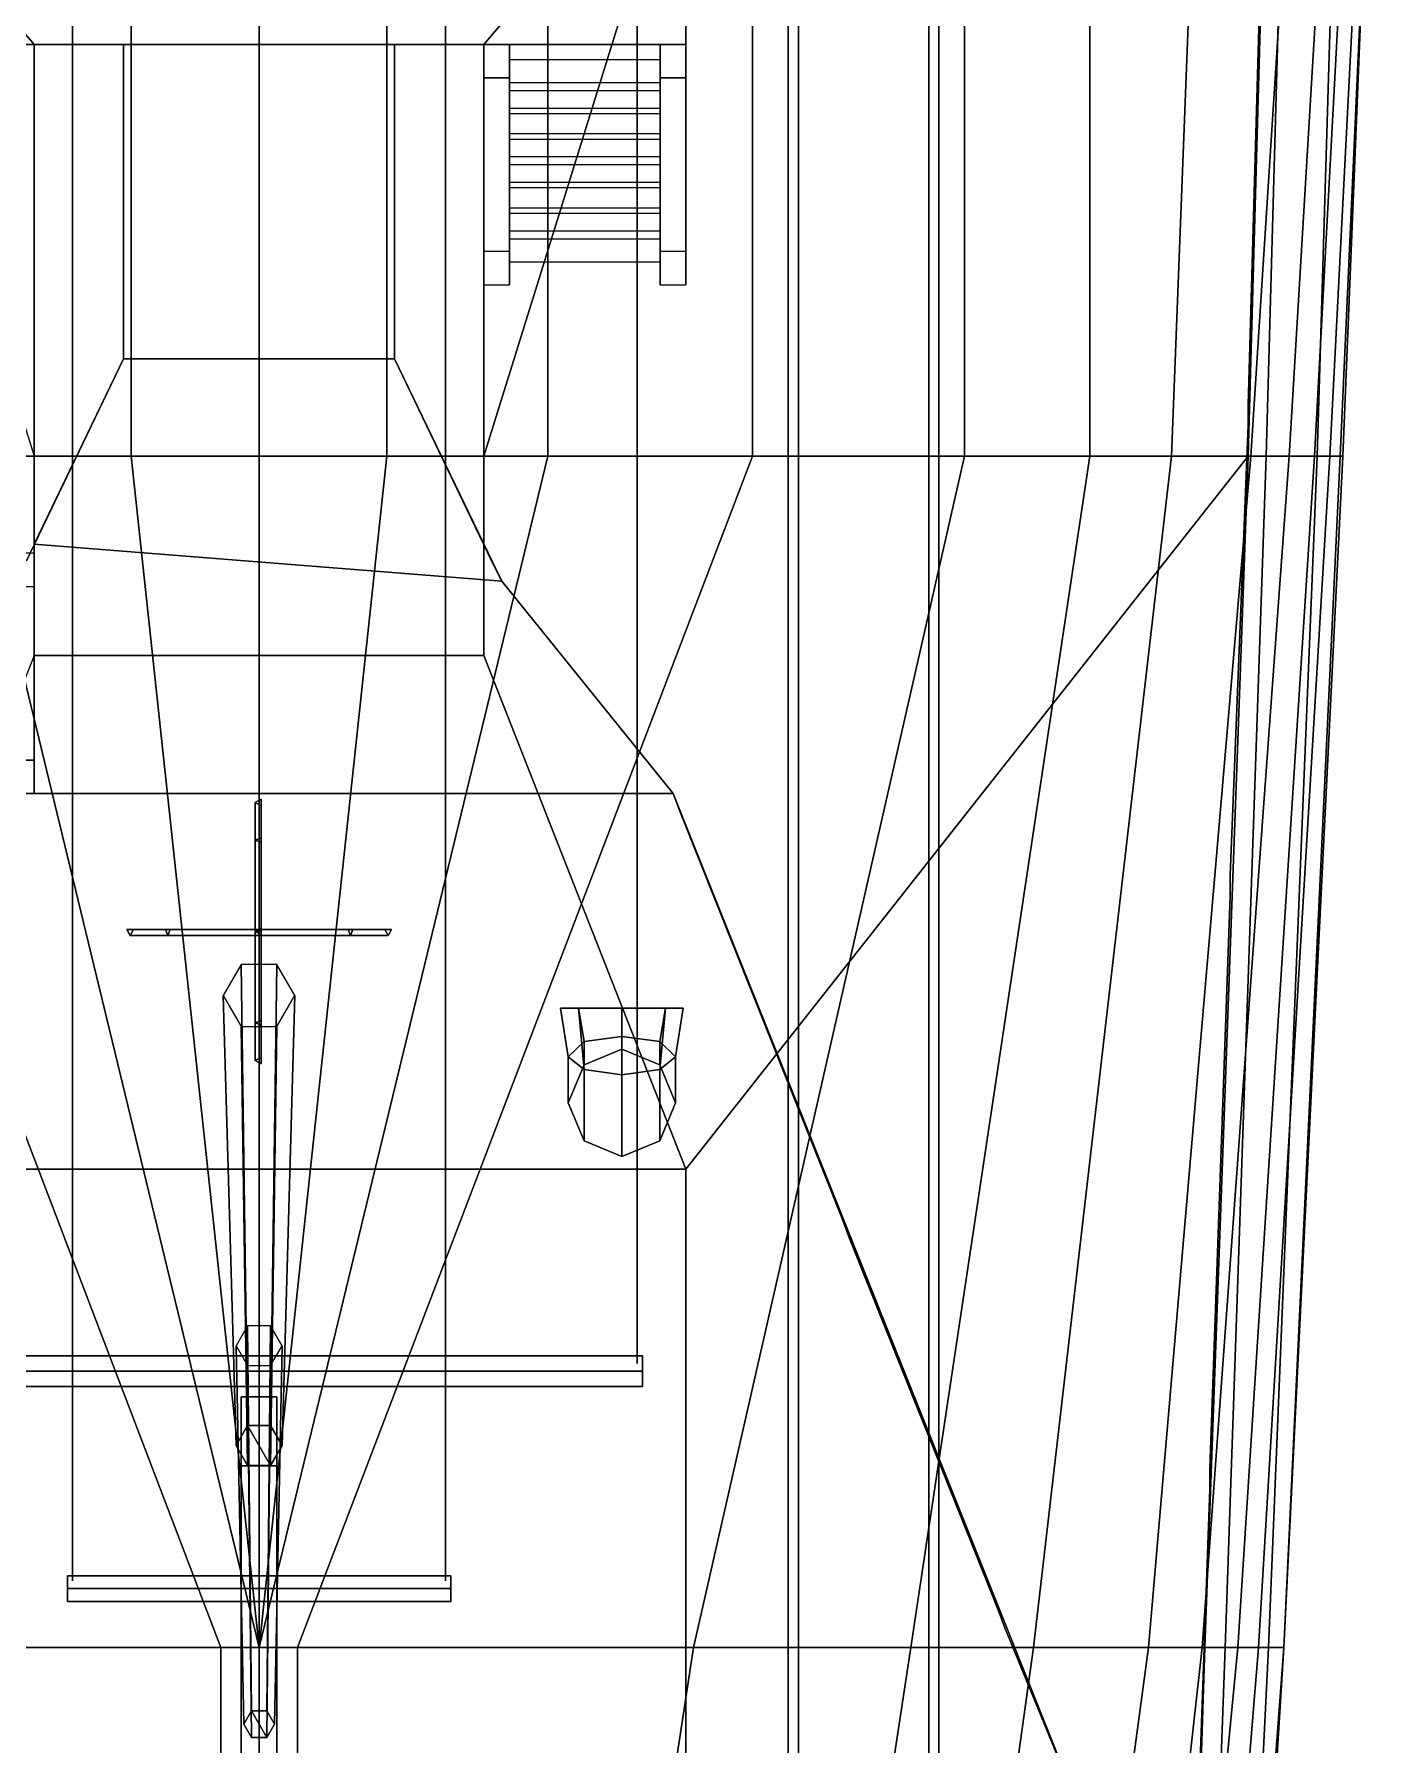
# Model space of a CAD drawing. Header units: millimetres. Extents: x -5 to 5, y -86 to 49.
# Drawn here: x -0.88 to 4.44, y -26.41 to -19.72 of the extents above; entities that cross this region are included whole.
import ezdxf

# ---------------------------------------------------------------- set-up
doc = ezdxf.new("R2010")
doc.units = ezdxf.units.MM
for name, color, linetype in [('deck', 3, 'Continuous'), ('drawing', 9, 'Continuous'), ('h2', 6, 'Continuous'), ('railings', 6, 'Continuous'), ('rails', 4, 'Continuous'), ('superstructure', 2, 'Continuous')]:
    doc.layers.add(name, color=color, linetype=linetype)

msp = doc.modelspace()

# ---------------------------------------------------------------- linework, layer by layer
for points in [[(1.48, -24.92, 18.17), (1.48, 22.95, 18.14), (1.48, 22.95, 18.08), (1.48, -24.92, 18.11)], [(1.48, -24.92, 18.11), (1.48, 22.95, 18.08), (1.48, 22.95, 18.14), (1.48, -24.92, 18.17)], [(-0.73, -25.77, 24.88), (-0.73, 22.13, 24.88), (-0.73, 22.13, 24.84), (-0.73, -25.77, 24.84)], [(-0.73, -25.77, 24.84), (-0.73, 22.13, 24.84), (-0.73, 22.13, 24.88), (-0.73, -25.77, 24.88)], [(0.73, -25.77, 24.88), (0.73, 22.13, 24.88), (0.73, 22.13, 24.84), (0.73, -25.77, 24.84)], [(0.73, -25.77, 24.84), (0.73, 22.13, 24.84), (0.73, 22.13, 24.88), (0.73, -25.77, 24.88)], [(0, -26.11, 26.91), (0, 21.81, 27.02), (0, 21.82, 26.98), (0, -26.11, 26.87)], [(0, -26.11, 26.87), (0, 21.82, 26.98), (0, 21.81, 27.02), (0, -26.11, 26.91)], [(0, -21.37, -3.16), (0, -16.71, -3.3), (0.5, -16.71, -3.23), (0.5, -21.37, -3.06)], [(0.5, -21.37, -3.06), (0.5, -16.71, -3.23), (1.13, -16.71, -3.1), (1.13, -21.37, -2.91)], [(1.13, -21.37, -2.91), (1.13, -16.71, -3.1), (1.93, -16.71, -2.87), (1.93, -21.37, -2.69)], [(1.93, -21.37, -2.69), (1.93, -16.71, -2.87), (2.76, -16.71, -2.52), (2.76, -21.37, -2.31)], [(2.76, -21.37, -2.31), (2.76, -16.71, -2.52), (3.25, -16.71, -2.25), (3.25, -21.37, -1.96)], [(3.25, -21.37, -1.96), (3.25, -16.71, -2.25), (3.75, -16.71, -1.8), (3.57, -21.37, -1.65)], [(3.57, -21.37, -1.65), (3.75, -16.71, -1.8), (4.18, -16.71, -1.16), (3.88, -21.37, -1.16)], [(3.94, -21.37, 2.2), (4.07, -16.71, 2.2), (4, -16.71, 2.4), (3.87, -21.37, 2.42)], [(3.87, -21.37, 2.42), (4, -16.71, 2.4), (4, -16.71, 2.5), (3.87, -21.37, 2.5)], [(3.88, -21.37, -1.16), (4.18, -16.71, -1.16), (4.31, -16.71, -0.83), (4.03, -21.37, -0.83)], [(4.14, -21.37, 1.35), (4.28, -16.71, 1.35), (4.07, -16.71, 2.2), (3.94, -21.37, 2.2)], [(4.03, -21.37, -0.83), (4.31, -16.71, -0.83), (4.38, -16.71, -0.53), (4.13, -21.37, -0.53)], [(4.13, -21.37, -0.53), (4.38, -16.71, -0.53), (4.43, -16.71, -0.25), (4.19, -21.37, -0.25)], [(4.24, -21.37, 0.42), (4.43, -16.71, 0.42), (4.28, -16.71, 1.35), (4.14, -21.37, 1.35)], [(4.19, -21.37, -0.25), (4.43, -16.71, -0.25), (4.44, -16.71), (4.23, -21.37)], [(4.23, -21.37), (4.44, -16.71), (4.43, -16.71, 0.42), (4.24, -21.37, 0.42)], [(0.88, -19.76, 5.03), (0.88, -20.57, 2.5), (0.88, -20.7, 2.5), (0.88, -19.89, 5.03)], [(0.98, -19.76, 5.03), (0.98, -20.57, 2.5), (0.88, -20.57, 2.5), (0.88, -19.76, 5.03)], [(0.98, -19.89, 5.03), (0.98, -19.76, 5.03), (0.88, -19.76, 5.03), (0.88, -19.89, 5.03)], [(0.98, -20.7, 2.5), (0.98, -20.57, 2.5), (0.98, -19.76, 5.03), (0.98, -19.89, 5.03)], [(1.57, -19.76, 5.03), (1.57, -20.57, 2.5), (1.57, -20.7, 2.5), (1.57, -19.89, 5.03)], [(1.67, -19.76, 5.03), (1.67, -20.57, 2.5), (1.57, -20.57, 2.5), (1.57, -19.76, 5.03)], [(1.67, -19.89, 5.03), (1.67, -19.76, 5.03), (1.57, -19.76, 5.03), (1.57, -19.89, 5.03)], [(1.67, -20.7, 2.5), (1.67, -20.57, 2.5), (1.67, -19.76, 5.03), (1.67, -19.89, 5.03)], [(0.88, -19.89, 5.03), (0.88, -20.7, 2.5), (0.98, -20.7, 2.5), (0.98, -19.89, 5.03)], [(1.57, -19.89, 5.03), (1.57, -20.7, 2.5), (1.67, -20.7, 2.5), (1.67, -19.89, 5.03)], [(0, -26.03, -2.72), (1.13, -21.37, -2.91), (1.93, -21.37, -2.69), (0.15, -26.03, -2.69)], [(0, -26.03, -2.72), (0, -21.37, -3.16), (0.5, -21.37, -3.06), (0, -26.03, -2.72)], [(0, -26.03, -2.72), (0.5, -21.37, -3.06), (1.13, -21.37, -2.91), (0, -26.03, -2.72)], [(0.15, -26.03, -2.69), (1.93, -21.37, -2.69), (2.76, -21.37, -2.31), (1.7, -26.03, -2.31)], [(1.7, -26.03, -2.31), (2.76, -21.37, -2.31), (3.25, -21.37, -1.96), (2.55, -26.03, -1.96)], [(2.55, -26.03, -1.96), (3.25, -21.37, -1.96), (3.57, -21.37, -1.65), (3.03, -26.03, -1.65)], [(3.03, -26.03, -1.65), (3.57, -21.37, -1.65), (3.88, -21.37, -1.16), (3.48, -26.03, -1.16)], [(3.48, -26.03, -1.16), (3.88, -21.37, -1.16), (4.03, -21.37, -0.83), (3.69, -26.03, -0.83)], [(3.69, -26.03, -0.83), (4.03, -21.37, -0.83), (4.13, -21.37, -0.53), (3.83, -26.03, -0.53)], [(3.7, -26.03, 2.43), (3.87, -21.37, 2.42), (3.87, -21.37, 2.5), (3.7, -26.03, 2.52)], [(3.78, -26.03, 2.2), (3.94, -21.37, 2.2), (3.87, -21.37, 2.42), (3.7, -26.03, 2.43)], [(3.95, -26.03, 1.35), (4.14, -21.37, 1.35), (3.94, -21.37, 2.2), (3.78, -26.03, 2.2)], [(3.83, -26.03, -0.53), (4.13, -21.37, -0.53), (4.19, -21.37, -0.25), (3.91, -26.03, -0.25)], [(3.91, -26.03, -0.25), (4.19, -21.37, -0.25), (4.23, -21.37), (4.01, -26.03, 0.25)], [(4.01, -26.03, 0.77), (4.24, -21.37, 0.42), (4.14, -21.37, 1.35), (3.95, -26.03, 1.35)], [(4.01, -26.03, 0.25), (4.23, -21.37), (4.24, -21.37, 0.42), (4.01, -26.03, 0.77)], [(-0.88, -22.56, 5.03), (-0.88, -21.75, 2.5), (-0.98, -21.75, 2.5), (-0.98, -22.56, 5.03)], [(-0.88, -22.69, 5.03), (-0.88, -21.88, 2.5), (-0.88, -21.75, 2.5), (-0.88, -22.56, 5.03)], [(-0.98, -22.69, 5.03), (-0.98, -21.88, 2.5), (-0.88, -21.88, 2.5), (-0.88, -22.69, 5.03)], [(-0.98, -22.56, 5.03), (-0.98, -22.69, 5.03), (-0.88, -22.69, 5.03), (-0.88, -22.56, 5.03)], [(0.0075, -22.8637, 6.6237), (-0.015, -22.8729, 6.6329), (-0.015, -22.725, 6.99), (0.0075, -22.712, 6.99)], [(0.0075, -22.712, 6.99), (-0.015, -22.725, 6.99), (-0.015, -22.8729, 7.3471), (0.0075, -22.8637, 7.3563)], [(-0.015, -22.8729, 6.6329), (0.0075, -22.8821, 6.6421), (0.0075, -22.738, 6.99), (-0.015, -22.725, 6.99)], [(-0.015, -22.725, 6.99), (0.0075, -22.738, 6.99), (0.0075, -22.8821, 7.3379), (-0.015, -22.8729, 7.3471)], [(0.0075, -22.8821, 6.6421), (0.0075, -22.8637, 6.6237), (0.0075, -22.712, 6.99), (0.0075, -22.738, 6.99)], [(0.0075, -22.738, 6.99), (0.0075, -22.712, 6.99), (0.0075, -22.8637, 7.3563), (0.0075, -22.8821, 7.3379)], [(0.0075, -23.23, 6.472), (-0.015, -23.23, 6.485), (-0.015, -22.8729, 6.6329), (0.0075, -22.8637, 6.6237)], [(0.0075, -22.8637, 7.3563), (-0.015, -22.8729, 7.3471), (-0.015, -23.23, 7.495), (0.0075, -23.23, 7.508)], [(-0.015, -23.23, 6.485), (0.0075, -23.23, 6.498), (0.0075, -22.8821, 6.6421), (-0.015, -22.8729, 6.6329)], [(-0.015, -22.8729, 7.3471), (0.0075, -22.8821, 7.3379), (0.0075, -23.23, 7.482), (-0.015, -23.23, 7.495)], [(0.0075, -23.23, 6.498), (0.0075, -23.23, 6.472), (0.0075, -22.8637, 6.6237), (0.0075, -22.8821, 6.6421)], [(0.0075, -22.8821, 7.3379), (0.0075, -22.8637, 7.3563), (0.0075, -23.23, 7.508), (0.0075, -23.23, 7.482)], [(0.0075, -23.217, 5.03), (-0.015, -23.23, 5.03), (-0.015, -23.23, 6.49), (0.0075, -23.217, 6.5)], [(0.0075, -23.243, 5.03), (0.0075, -23.217, 5.03), (0.0075, -23.217, 6.5), (0.0075, -23.243, 6.49)], [(-0.3663, -23.2225, 6.6237), (-0.3571, -23.245, 6.6329), (-0.505, -23.245, 6.99), (-0.518, -23.2225, 6.99)], [(-0.3479, -23.2225, 6.6421), (-0.3663, -23.2225, 6.6237), (-0.518, -23.2225, 6.99), (-0.492, -23.2225, 6.99)], [(-0.518, -23.2225, 6.99), (-0.505, -23.245, 6.99), (-0.3571, -23.245, 7.3471), (-0.3663, -23.2225, 7.3563)], [(-0.492, -23.2225, 6.99), (-0.518, -23.2225, 6.99), (-0.3663, -23.2225, 7.3563), (-0.3479, -23.2225, 7.3379)], [(-0.3571, -23.245, 6.6329), (-0.3479, -23.2225, 6.6421), (-0.492, -23.2225, 6.99), (-0.505, -23.245, 6.99)], [(-0.505, -23.245, 6.99), (-0.492, -23.2225, 6.99), (-0.3479, -23.2225, 7.3379), (-0.3571, -23.245, 7.3471)], [(0, -23.2225, 6.472), (0, -23.245, 6.485), (-0.3571, -23.245, 6.6329), (-0.3663, -23.2225, 6.6237)], [(0, -23.2225, 6.498), (0, -23.2225, 6.472), (-0.3663, -23.2225, 6.6237), (-0.3479, -23.2225, 6.6421)], [(-0.3663, -23.2225, 7.3563), (-0.3571, -23.245, 7.3471), (0, -23.245, 7.495), (0, -23.2225, 7.508)], [(-0.3479, -23.2225, 7.3379), (-0.3663, -23.2225, 7.3563), (0, -23.2225, 7.508), (0, -23.2225, 7.482)], [(0, -23.245, 6.485), (0, -23.2225, 6.498), (-0.3479, -23.2225, 6.6421), (-0.3571, -23.245, 6.6329)], [(-0.3571, -23.245, 7.3471), (-0.3479, -23.2225, 7.3379), (0, -23.2225, 7.482), (0, -23.245, 7.495)], [(0.0075, -23.5963, 6.6237), (-0.015, -23.5871, 6.6329), (-0.015, -23.23, 6.485), (0.0075, -23.23, 6.472)], [(-0.015, -23.5871, 6.6329), (0.0075, -23.5779, 6.6421), (0.0075, -23.23, 6.498), (-0.015, -23.23, 6.485)], [(-0.015, -23.23, 5.03), (0.0075, -23.243, 5.03), (0.0075, -23.243, 6.49), (-0.015, -23.23, 6.49)], [(0.0075, -23.23, 7.508), (-0.015, -23.23, 7.495), (-0.015, -23.5871, 7.3471), (0.0075, -23.5963, 7.3563)], [(-0.015, -23.23, 7.495), (0.0075, -23.23, 7.482), (0.0075, -23.5779, 7.3379), (-0.015, -23.5871, 7.3471)], [(0.3663, -23.2225, 6.6237), (0.3571, -23.245, 6.6329), (0, -23.245, 6.485), (0, -23.2225, 6.472)], [(0.3479, -23.2225, 6.6421), (0.3663, -23.2225, 6.6237), (0, -23.2225, 6.472), (0, -23.2225, 6.498)], [(0.3571, -23.245, 6.6329), (0.3479, -23.2225, 6.6421), (0, -23.2225, 6.498), (0, -23.245, 6.485)], [(0, -23.2225, 7.508), (0, -23.245, 7.495), (0.3571, -23.245, 7.3471), (0.3663, -23.2225, 7.3563)], [(0, -23.2225, 7.482), (0, -23.2225, 7.508), (0.3663, -23.2225, 7.3563), (0.3479, -23.2225, 7.3379)], [(0, -23.245, 7.495), (0, -23.2225, 7.482), (0.3479, -23.2225, 7.3379), (0.3571, -23.245, 7.3471)], [(0.0075, -23.5779, 6.6421), (0.0075, -23.5963, 6.6237), (0.0075, -23.23, 6.472), (0.0075, -23.23, 6.498)], [(0.0075, -23.23, 7.482), (0.0075, -23.23, 7.508), (0.0075, -23.5963, 7.3563), (0.0075, -23.5779, 7.3379)], [(0.492, -23.2225, 6.99), (0.518, -23.2225, 6.99), (0.3663, -23.2225, 6.6237), (0.3479, -23.2225, 6.6421)], [(0.505, -23.245, 6.99), (0.492, -23.2225, 6.99), (0.3479, -23.2225, 6.6421), (0.3571, -23.245, 6.6329)], [(0.3479, -23.2225, 7.3379), (0.3663, -23.2225, 7.3563), (0.518, -23.2225, 6.99), (0.492, -23.2225, 6.99)], [(0.3571, -23.245, 7.3471), (0.3479, -23.2225, 7.3379), (0.492, -23.2225, 6.99), (0.505, -23.245, 6.99)], [(0.518, -23.2225, 6.99), (0.505, -23.245, 6.99), (0.3571, -23.245, 6.6329), (0.3663, -23.2225, 6.6237)], [(0.3663, -23.2225, 7.3563), (0.3571, -23.245, 7.3471), (0.505, -23.245, 6.99), (0.518, -23.2225, 6.99)], [(-0.07, -23.3588, 2.51), (-0.14, -23.48, 2.51), (-0.09, -25.24, 18.21), (-0.045, -25.1621, 18.21)], [(0.07, -23.3588, 2.51), (-0.07, -23.3588, 2.51), (-0.045, -25.1621, 18.21), (0.045, -25.1621, 18.21)], [(0.14, -23.48, 2.51), (0.07, -23.3588, 2.51), (0.045, -25.1621, 18.21), (0.09, -25.24, 18.21)], [(-0.14, -23.48, 2.51), (-0.07, -23.6012, 2.51), (-0.045, -25.3179, 18.21), (-0.09, -25.24, 18.21)], [(0.07, -23.6012, 2.51), (0.14, -23.48, 2.51), (0.09, -25.24, 18.21), (0.045, -25.3179, 18.21)], [(-0.07, -23.6012, 2.51), (0.07, -23.6012, 2.51), (0.045, -25.3179, 18.21), (-0.045, -25.3179, 18.21)], [(-0.015, -23.735, 6.99), (0.0075, -23.722, 6.99), (0.0075, -23.5779, 6.6421), (-0.015, -23.5871, 6.6329)], [(-0.015, -23.5871, 7.3471), (0.0075, -23.5779, 7.3379), (0.0075, -23.722, 6.99), (-0.015, -23.735, 6.99)], [(0.0075, -23.748, 6.99), (-0.015, -23.735, 6.99), (-0.015, -23.5871, 6.6329), (0.0075, -23.5963, 6.6237)], [(0.0075, -23.5963, 7.3563), (-0.015, -23.5871, 7.3471), (-0.015, -23.735, 6.99), (0.0075, -23.748, 6.99)], [(0.0075, -23.722, 6.99), (0.0075, -23.748, 6.99), (0.0075, -23.5963, 6.6237), (0.0075, -23.5779, 6.6421)], [(0.0075, -23.5779, 7.3379), (0.0075, -23.5963, 7.3563), (0.0075, -23.748, 6.99), (0.0075, -23.722, 6.99)], [(-0.045, -24.7721, 16.2), (-0.09, -24.85, 16.2), (-0.06, -26.33, 28.32), (-0.03, -26.278, 28.32)], [(0.045, -24.7721, 16.2), (-0.045, -24.7721, 16.2), (-0.03, -26.278, 28.32), (0.03, -26.278, 28.32)], [(0.09, -24.85, 16.2), (0.045, -24.7721, 16.2), (0.03, -26.278, 28.32), (0.06, -26.33, 28.32)], [(-1.5, -24.95, 18.08), (-1.5, -24.89, 18.14), (1.5, -24.89, 18.14), (1.5, -24.95, 18.08)], [(-1.5, -24.89, 18.14), (-1.5, -24.95, 18.2), (1.5, -24.95, 18.2), (1.5, -24.89, 18.14)], [(-0.09, -24.85, 16.2), (-0.045, -24.9279, 16.2), (-0.03, -26.382, 28.32), (-0.06, -26.33, 28.32)], [(0.045, -24.9279, 16.2), (0.09, -24.85, 16.2), (0.06, -26.33, 28.32), (0.03, -26.382, 28.32)], [(1.5, -24.95, 18.2), (1.5, -25.01, 18.14), (1.5, -24.95, 18.08), (1.5, -24.89, 18.14)], [(-1.5, -25.01, 18.14), (-1.5, -24.95, 18.08), (1.5, -24.95, 18.08), (1.5, -25.01, 18.14)], [(-1.5, -24.95, 18.2), (-1.5, -25.01, 18.14), (1.5, -25.01, 18.14), (1.5, -24.95, 18.2)], [(-0.045, -24.9279, 16.2), (0.045, -24.9279, 16.2), (0.03, -26.382, 28.32), (-0.03, -26.382, 28.32)], [(-0.07, -25.32, 16.27), (0, -25.32, 16.34), (0, -25.05, 16.34), (-0.07, -25.05, 16.27)], [(0, -25.32, 16.2), (-0.07, -25.32, 16.27), (-0.07, -25.05, 16.27), (0, -25.05, 16.2)], [(0, -25.32, 16.34), (0.07, -25.32, 16.27), (0.07, -25.05, 16.27), (0, -25.05, 16.34)], [(0.07, -25.32, 16.27), (0, -25.32, 16.2), (0, -25.05, 16.2), (0.07, -25.05, 16.27)], [(-0.09, -25.24, 18.21), (-0.045, -25.3179, 18.21), (0.045, -25.3179, 18.21), (-0.045, -25.1621, 18.21)], [(-0.045, -25.1621, 18.21), (0.045, -25.3179, 18.21), (0.09, -25.24, 18.21), (0.045, -25.1621, 18.21)], [(-0.07, -30.14, 18.4), (0, -30.14, 18.47), (0, -25.32, 16.34), (-0.07, -25.32, 16.27)], [(0, -30.14, 18.33), (-0.07, -30.14, 18.4), (-0.07, -25.32, 16.27), (0, -25.32, 16.2)], [(0, -30.14, 18.47), (0.07, -30.14, 18.4), (0.07, -25.32, 16.27), (0, -25.32, 16.34)], [(0.07, -30.14, 18.4), (0, -30.14, 18.33), (0, -25.32, 16.2), (0.07, -25.32, 16.27)], [(-0.75, -25.8, 24.81), (-0.75, -25.75, 24.86), (0.75, -25.75, 24.86), (0.75, -25.8, 24.81)], [(-0.75, -25.75, 24.86), (-0.75, -25.8, 24.91), (0.75, -25.8, 24.91), (0.75, -25.75, 24.86)], [(-0.75, -25.75, 24.86), (-0.75, -25.8, 24.81), (-0.75, -25.85, 24.86), (-0.75, -25.8, 24.91)], [(0.75, -25.8, 24.91), (0.75, -25.85, 24.86), (0.75, -25.8, 24.81), (0.75, -25.75, 24.86)], [(-0.75, -25.85, 24.86), (-0.75, -25.8, 24.81), (0.75, -25.8, 24.81), (0.75, -25.85, 24.86)], [(-0.75, -25.8, 24.91), (-0.75, -25.85, 24.86), (0.75, -25.85, 24.86), (0.75, -25.8, 24.91)], [(0, -30.69, -2.18), (0, -26.03, -2.72), (0.15, -26.03, -2.69), (0.15, -30.69, -2.15)], [(0.15, -30.69, -2.15), (0.15, -26.03, -2.69), (1.7, -26.03, -2.31), (0.99, -30.69, -1.98)], [(0.99, -30.69, -1.98), (1.7, -26.03, -2.31), (2.55, -26.03, -1.96), (1.84, -30.69, -1.75)], [(1.84, -30.69, -1.75), (2.55, -26.03, -1.96), (3.03, -26.03, -1.65), (2.38, -30.69, -1.51)], [(2.38, -30.69, -1.51), (3.03, -26.03, -1.65), (3.48, -26.03, -1.16), (2.85, -30.69, -1.16)], [(2.85, -30.69, -1.16), (3.48, -26.03, -1.16), (3.69, -26.03, -0.83), (3.17, -30.69, -0.83)], [(3.17, -30.69, -0.83), (3.69, -26.03, -0.83), (3.83, -26.03, -0.53), (3.38, -30.69, -0.53)], [(3.38, -30.69, -0.53), (3.83, -26.03, -0.53), (3.91, -26.03, -0.25), (3.53, -30.69, -0.25)], [(3.53, -30.69, -0.25), (3.91, -26.03, -0.25), (4.01, -26.03, 0.25), (3.66, -30.69, 0.25)], [(3.61, -30.69, 2.2), (3.78, -26.03, 2.2), (3.7, -26.03, 2.43), (3.55, -30.69, 2.47)], [(3.55, -30.69, 2.47), (3.7, -26.03, 2.43), (3.7, -26.03, 2.52), (3.55, -30.69, 2.56)], [(3.72, -30.69, 1.35), (3.95, -26.03, 1.35), (3.78, -26.03, 2.2), (3.61, -30.69, 2.2)], [(3.66, -30.69, 0.25), (4.01, -26.03, 0.25), (4.01, -26.03, 0.77), (3.72, -30.69, 0.77)], [(3.72, -30.69, 0.77), (4.01, -26.03, 0.77), (3.95, -26.03, 1.35), (3.72, -30.69, 1.35)], [(-0.06, -26.33, 28.32), (-0.03, -26.382, 28.32), (0.03, -26.382, 28.32), (-0.03, -26.278, 28.32)], [(-0.03, -26.278, 28.32), (0.03, -26.382, 28.32), (0.06, -26.33, 28.32), (0.03, -26.278, 28.32)]]:
    msp.add_3dface(points)
at = {"layer": 'deck', "color": 3}
for points in [[(3.87, -21.37, 2.5), (4, -16.71, 2.5), (1.67, -18.83, 2.5), (0.88, -21.37, 2.5)], [(-0.88, -21.37, 2.5), (-0.88, -19.76, 2.5), (-1.67, -18.83, 2.5), (-0.88, -21.37, 2.5)], [(0.88, -21.37, 2.5), (1.67, -18.83, 2.5), (1.67, -18.83, 2.5), (0.88, -19.76, 2.5)], [(1.67, -24.16, 2.512), (3.87, -21.37, 2.5), (0.88, -21.37, 2.5), (0.88, -22.15, 2.508)], [(3.7, -26.03, 2.52), (3.87, -21.37, 2.5), (1.67, -24.16, 2.512), (1.67, -26.03, 2.52)], [(1.67, -24.16, 2.512), (0.88, -22.15, 2.5033), (-0.88, -22.15, 2.5033), (-1.67, -24.16, 2.512)], [(3.55, -30.69, 2.56), (3.7, -26.03, 2.52), (1.67, -26.03, 2.52), (1.67, -29.18, 2.547)]]:
    msp.add_3dface(points, dxfattribs=at)
at = {"layer": 'drawing', "extrusion": (1, -1.22461e-16, 0)}
msp.add_line((0, -48.93, -5.93), (0, 48.93, -5.93), dxfattribs=at)
at = {"layer": 'h2'}
for points in [[(-0.5, -21.37, -3.06), (-0.5, -16.71, -3.23), (-1.13, -16.71, -3.1), (-1.13, -21.37, -2.91)], [(0, -21.37, -3.16), (0, -16.71, -3.3), (-0.5, -16.71, -3.23), (-0.5, -21.37, -3.06)], [(-0.15, -26.03, -2.69), (-1.93, -21.37, -2.69), (-2.76, -21.37, -2.31), (-1.7, -26.03, -2.31)], [(0, -26.03, -2.72), (-1.13, -21.37, -2.91), (-1.93, -21.37, -2.69), (-0.15, -26.03, -2.69)], [(0, -26.03, -2.72), (-0.5, -21.37, -3.06), (-1.13, -21.37, -2.91), (0, -26.03, -2.72)], [(0, -26.03, -2.72), (0, -21.37, -3.16), (-0.5, -21.37, -3.06), (0, -26.03, -2.72)], [(-0.15, -30.69, -2.15), (-0.15, -26.03, -2.69), (-1.7, -26.03, -2.31), (-0.99, -30.69, -1.98)], [(0, -30.69, -2.18), (0, -26.03, -2.72), (-0.15, -26.03, -2.69), (-0.15, -30.69, -2.15)]]:
    msp.add_3dface(points, dxfattribs=at)
at = {"layer": 'railings'}
for points in [[(3.93, -19.05, 3.66), (3.93, -19.05, 3.69), (3.87, -21.17, 3.69), (3.87, -21.17, 3.66)], [(3.87, -21.17, 3.66), (3.87, -21.17, 3.69), (3.93, -19.05, 3.69), (3.93, -19.05, 3.66)], [(3.93, -19.05, 3.15), (3.93, -19.05, 3.18), (3.87, -21.17, 3.18), (3.87, -21.17, 3.15)], [(3.87, -21.17, 3.15), (3.87, -21.17, 3.18), (3.93, -19.05, 3.18), (3.93, -19.05, 3.15)], [(1.67, -19.76, 6.14), (1.67, -19.68, 6.14), (1.67, -19.68, 5.03), (1.67, -19.76, 5.03)], [(1.67, -19.76, 5.03), (1.67, -19.68, 5.03), (1.67, -19.68, 6.14), (1.67, -19.76, 6.14)], [(-0.53, -19.84, 5.03), (-0.53, -19.76, 5.03), (-0.53, -19.76, 6.14), (-0.53, -19.84, 6.14)], [(-0.53, -19.84, 6.14), (-0.53, -19.76, 6.14), (-0.53, -19.76, 5.03), (-0.53, -19.84, 5.03)], [(0.53, -19.84, 5.03), (0.53, -19.76, 5.03), (0.53, -19.76, 6.14), (0.53, -19.84, 6.14)], [(0.53, -19.84, 6.14), (0.53, -19.76, 6.14), (0.53, -19.76, 5.03), (0.53, -19.84, 5.03)], [(-0.53, -20.91, 5.6), (-0.53, -20.91, 5.63), (-0.53, -19.84, 5.63), (-0.53, -19.84, 5.6)], [(-0.53, -19.84, 5.6), (-0.53, -19.84, 5.63), (-0.53, -20.91, 5.63), (-0.53, -20.91, 5.6)], [(-0.53, -19.84, 6.11), (-0.53, -19.84, 6.14), (-0.53, -20.91, 6.14), (-0.53, -20.91, 6.11)], [(-0.53, -20.91, 6.11), (-0.53, -20.91, 6.14), (-0.53, -19.84, 6.14), (-0.53, -19.84, 6.11)], [(0.53, -19.84, 6.11), (0.53, -19.84, 6.14), (0.53, -20.91, 6.14), (0.53, -20.91, 6.11)], [(0.53, -20.91, 6.11), (0.53, -20.91, 6.14), (0.53, -19.84, 6.14), (0.53, -19.84, 6.11)], [(0.53, -19.84, 5.6), (0.53, -19.84, 5.63), (0.53, -20.91, 5.63), (0.53, -20.91, 5.6)], [(0.53, -20.91, 5.6), (0.53, -20.91, 5.63), (0.53, -19.84, 5.63), (0.53, -19.84, 5.6)], [(-0.53, -20.99, 5.03), (-0.53, -20.91, 5.03), (-0.53, -20.91, 6.14), (-0.53, -20.99, 6.14)], [(-0.53, -20.99, 6.14), (-0.53, -20.91, 6.14), (-0.53, -20.91, 5.03), (-0.53, -20.99, 5.03)], [(0.53, -20.99, 6.14), (0.53, -20.91, 6.14), (0.53, -20.91, 5.03), (0.53, -20.99, 5.03)], [(0.53, -20.99, 5.03), (0.53, -20.91, 5.03), (0.53, -20.91, 6.14), (0.53, -20.99, 6.14)], [(-0.91, -21.78, 5.6), (-0.91, -21.78, 5.63), (-0.53, -20.99, 5.63), (-0.53, -20.99, 5.6)], [(-0.53, -20.99, 5.6), (-0.53, -20.99, 5.63), (-0.91, -21.78, 5.63), (-0.91, -21.78, 5.6)], [(-0.53, -20.99, 6.11), (-0.53, -20.99, 6.14), (-0.91, -21.78, 6.14), (-0.91, -21.78, 6.11)], [(-0.91, -21.78, 6.11), (-0.91, -21.78, 6.14), (-0.53, -20.99, 6.14), (-0.53, -20.99, 6.11)], [(0.91, -21.78, 6.11), (0.91, -21.78, 6.14), (0.53, -20.99, 6.14), (0.53, -20.99, 6.11)], [(0.53, -20.99, 6.11), (0.53, -20.99, 6.14), (0.91, -21.78, 6.14), (0.91, -21.78, 6.11)], [(0.53, -20.99, 5.6), (0.53, -20.99, 5.63), (0.91, -21.78, 5.63), (0.91, -21.78, 5.6)], [(0.91, -21.78, 5.6), (0.91, -21.78, 5.63), (0.53, -20.99, 5.63), (0.53, -20.99, 5.6)], [(3.87, -21.25, 3.69), (3.87, -21.17, 3.69), (3.87, -21.17, 2.5), (3.87, -21.25, 2.5)], [(3.87, -21.25, 2.5), (3.87, -21.17, 2.5), (3.87, -21.17, 3.69), (3.87, -21.25, 3.69)], [(3.8, -23.01, 3.66), (3.8, -23.01, 3.69), (3.87, -21.25, 3.69), (3.87, -21.25, 3.66)], [(3.87, -21.25, 3.66), (3.87, -21.25, 3.69), (3.8, -23.01, 3.69), (3.8, -23.01, 3.66)], [(3.8, -23.01, 3.15), (3.8, -23.01, 3.18), (3.87, -21.25, 3.18), (3.87, -21.25, 3.15)], [(3.87, -21.25, 3.15), (3.87, -21.25, 3.18), (3.8, -23.01, 3.18), (3.8, -23.01, 3.15)], [(0.95, -21.86, 5.03), (0.91, -21.78, 5.03), (0.91, -21.78, 6.14), (0.95, -21.86, 6.14)], [(0.95, -21.86, 6.14), (0.91, -21.78, 6.14), (0.91, -21.78, 5.03), (0.95, -21.86, 5.03)], [(0.95, -21.86, 6.11), (0.95, -21.86, 6.14), (1.62, -22.69, 6.14), (1.62, -22.69, 6.11)], [(1.62, -22.69, 6.11), (1.62, -22.69, 6.14), (0.95, -21.86, 6.14), (0.95, -21.86, 6.11)], [(1.62, -22.69, 5.6), (1.62, -22.69, 5.63), (0.95, -21.86, 5.63), (0.95, -21.86, 5.6)], [(0.95, -21.86, 5.6), (0.95, -21.86, 5.63), (1.62, -22.69, 5.63), (1.62, -22.69, 5.6)], [(1.65, -22.77, 5.03), (1.62, -22.69, 5.03), (1.62, -22.69, 6.14), (1.65, -22.77, 6.14)], [(1.65, -22.77, 6.14), (1.62, -22.69, 6.14), (1.62, -22.69, 5.03), (1.65, -22.77, 5.03)], [(2.28, -24.35, 6.11), (2.28, -24.35, 6.14), (1.65, -22.77, 6.14), (1.65, -22.77, 6.11)], [(1.65, -22.77, 6.11), (1.65, -22.77, 6.14), (2.28, -24.35, 6.14), (2.28, -24.35, 6.11)], [(1.65, -22.77, 5.6), (1.65, -22.77, 5.63), (2.28, -24.35, 5.63), (2.28, -24.35, 5.6)], [(2.28, -24.35, 5.6), (2.28, -24.35, 5.63), (1.65, -22.77, 5.63), (1.65, -22.77, 5.6)], [(3.8, -23.09, 3.69), (3.8, -23.01, 3.69), (3.8, -23.01, 2.5), (3.8, -23.09, 2.5)], [(3.8, -23.09, 2.5), (3.8, -23.01, 2.5), (3.8, -23.01, 3.69), (3.8, -23.09, 3.69)], [(3.8, -23.09, 3.66), (3.8, -23.09, 3.69), (3.72, -25.33, 3.69), (3.72, -25.33, 3.66)], [(3.72, -25.33, 3.66), (3.72, -25.33, 3.69), (3.8, -23.09, 3.69), (3.8, -23.09, 3.66)], [(3.72, -25.33, 3.15), (3.72, -25.33, 3.18), (3.8, -23.09, 3.18), (3.8, -23.09, 3.15)], [(3.8, -23.09, 3.15), (3.8, -23.09, 3.18), (3.72, -25.33, 3.18), (3.72, -25.33, 3.15)], [(2.31, -24.43, 6.14), (2.28, -24.35, 6.14), (2.28, -24.35, 5.03), (2.31, -24.43, 5.03)], [(2.31, -24.43, 5.03), (2.28, -24.35, 5.03), (2.28, -24.35, 6.14), (2.31, -24.43, 6.14)], [(2.31, -24.43, 6.11), (2.31, -24.43, 6.14), (2.89, -25.88, 6.14), (2.89, -25.88, 6.11)], [(2.89, -25.88, 6.11), (2.89, -25.88, 6.14), (2.31, -24.43, 6.14), (2.31, -24.43, 6.11)], [(2.89, -25.88, 5.6), (2.89, -25.88, 5.63), (2.31, -24.43, 5.63), (2.31, -24.43, 5.6)], [(2.31, -24.43, 5.6), (2.31, -24.43, 5.63), (2.89, -25.88, 5.63), (2.89, -25.88, 5.6)], [(3.72, -25.41, 2.51), (3.72, -25.33, 2.51), (3.72, -25.33, 3.69), (3.72, -25.41, 3.69)], [(3.72, -25.41, 3.69), (3.72, -25.33, 3.69), (3.72, -25.33, 2.51), (3.72, -25.41, 2.51)], [(3.72, -25.41, 3.66), (3.72, -25.41, 3.69), (3.62, -28.23, 3.76), (3.62, -28.23, 3.73)], [(3.62, -28.23, 3.73), (3.62, -28.23, 3.76), (3.72, -25.41, 3.69), (3.72, -25.41, 3.66)], [(3.62, -28.23, 3.22), (3.62, -28.23, 3.25), (3.72, -25.41, 3.18), (3.72, -25.41, 3.15)], [(3.72, -25.41, 3.15), (3.72, -25.41, 3.18), (3.62, -28.23, 3.25), (3.62, -28.23, 3.22)], [(2.92, -25.96, 5.03), (2.89, -25.88, 5.03), (2.89, -25.88, 6.14), (2.92, -25.96, 6.14)], [(2.92, -25.96, 6.14), (2.89, -25.88, 6.14), (2.89, -25.88, 5.03), (2.92, -25.96, 5.03)], [(3.22, -26.69, 6.11), (3.22, -26.69, 6.14), (2.92, -25.96, 6.14), (2.92, -25.96, 6.11)], [(2.92, -25.96, 6.11), (2.92, -25.96, 6.14), (3.22, -26.69, 6.14), (3.22, -26.69, 6.11)], [(2.92, -25.96, 5.6), (2.92, -25.96, 5.63), (3.22, -26.69, 5.63), (3.22, -26.69, 5.6)], [(3.22, -26.69, 5.6), (3.22, -26.69, 5.63), (2.92, -25.96, 5.63), (2.92, -25.96, 5.6)]]:
    msp.add_3dface(points, dxfattribs=at)
at = {"layer": 'rails'}
for points in [[(2.07, -16.71, 2.58), (2.07, -16.71, 2.5), (2.07, -21.37, 2.5), (2.07, -21.37, 2.58)], [(2.11, -21.37, 2.58), (2.11, -16.71, 2.58), (2.07, -16.71, 2.58), (2.07, -21.37, 2.58)], [(2.11, -21.37, 2.5), (2.11, -16.71, 2.5), (2.11, -16.71, 2.58), (2.11, -21.37, 2.58)], [(2.66, -21.37, 2.58), (2.66, -16.71, 2.58), (2.62, -16.71, 2.58), (2.62, -21.37, 2.58)], [(2.62, -16.71, 2.58), (2.62, -16.71, 2.5), (2.62, -21.37, 2.5), (2.62, -21.37, 2.58)], [(2.66, -21.37, 2.5), (2.66, -16.71, 2.5), (2.66, -16.71, 2.58), (2.66, -21.37, 2.58)], [(2.07, -21.37, 2.58), (2.07, -21.37, 2.5), (2.07, -26.03, 2.52), (2.07, -26.03, 2.6)], [(2.11, -26.03, 2.6), (2.11, -21.37, 2.58), (2.07, -21.37, 2.58), (2.07, -26.03, 2.6)], [(2.11, -26.03, 2.52), (2.11, -21.37, 2.5), (2.11, -21.37, 2.58), (2.11, -26.03, 2.6)], [(2.66, -26.03, 2.6), (2.66, -21.37, 2.58), (2.62, -21.37, 2.58), (2.62, -26.03, 2.6)], [(2.62, -21.37, 2.58), (2.62, -21.37, 2.5), (2.62, -26.03, 2.52), (2.62, -26.03, 2.6)], [(2.66, -26.03, 2.52), (2.66, -21.37, 2.5), (2.66, -21.37, 2.58), (2.66, -26.03, 2.6)], [(2.07, -26.03, 2.6), (2.07, -26.03, 2.52), (2.07, -30.69, 2.56), (2.07, -30.69, 2.64)], [(2.11, -30.69, 2.64), (2.11, -26.03, 2.6), (2.07, -26.03, 2.6), (2.07, -30.69, 2.64)], [(2.11, -30.69, 2.56), (2.11, -26.03, 2.52), (2.11, -26.03, 2.6), (2.11, -30.69, 2.64)], [(2.66, -30.69, 2.64), (2.66, -26.03, 2.6), (2.62, -26.03, 2.6), (2.62, -30.69, 2.64)], [(2.62, -26.03, 2.6), (2.62, -26.03, 2.52), (2.62, -30.69, 2.56), (2.62, -30.69, 2.64)], [(2.66, -30.69, 2.56), (2.66, -26.03, 2.52), (2.66, -26.03, 2.6), (2.66, -30.69, 2.64)]]:
    msp.add_3dface(points, dxfattribs=at)
at = {"layer": 'superstructure'}
for points in [[(-1.67, -18.83, 4.92), (-1.67, -18.83, 2.5), (-0.88, -19.76, 2.5), (-0.88, -19.76, 4.92)], [(1.67, -19.76, 5.03), (1.67, -18.83, 5.03), (-1.67, -18.83, 5.03), (-1.67, -19.76, 5.03)], [(0.88, -19.76, 2.5), (1.67, -18.83, 2.5), (1.67, -18.83, 4.92), (0.88, -19.76, 4.92)], [(1.67, -19.76, 4.92), (1.67, -18.83, 4.92), (1.67, -18.83, 5.03), (1.67, -19.76, 5.03)], [(-1.67, -19.76, 5.03), (-1.67, -19.76, 4.92), (1.67, -19.76, 4.92), (1.67, -19.76, 5.03)], [(-0.88, -19.76, 4.92), (-0.88, -19.76, 3.12), (0.88, -19.76, 3.12), (0.88, -19.76, 4.92)], [(-0.88, -19.76, 3.12), (-0.88, -22.15, 3.12), (0.88, -22.15, 3.12), (0.88, -19.76, 3.12)], [(-0.88, -19.76, 2.5), (-0.88, -21.37, 2.5), (-0.88, -22.15, 3.12), (-0.88, -19.76, 3.12)], [(0.53, -20.99, 5.03), (0.53, -19.76, 5.03), (-0.53, -19.76, 5.03), (-0.53, -20.99, 5.03)], [(-0.53, -19.76, 5.03), (-0.53, -19.76, 4.92), (-0.53, -20.99, 4.92), (-0.53, -20.99, 5.03)], [(0.53, -19.76, 5.03), (0.53, -19.76, 4.92), (-0.53, -19.76, 4.92), (-0.53, -19.76, 5.03)], [(0.53, -20.99, 4.92), (0.53, -19.76, 4.92), (0.53, -19.76, 5.03), (0.53, -20.99, 5.03)], [(0.88, -22.15, 3.12), (0.88, -21.37, 2.5), (0.88, -19.76, 2.5), (0.88, -19.76, 3.12)], [(1.57, -19.94, 4.86), (1.57, -19.82, 4.86), (0.98, -19.82, 4.86), (0.98, -19.94, 4.86)], [(1.57, -20.03, 4.56), (1.57, -19.91, 4.56), (0.98, -19.91, 4.56), (0.98, -20.03, 4.56)], [(1.57, -20.13, 4.26), (1.57, -20.01, 4.26), (0.98, -20.01, 4.26), (0.98, -20.13, 4.26)], [(1.57, -20.23, 3.96), (1.57, -20.11, 3.96), (0.98, -20.11, 3.96), (0.98, -20.23, 3.96)], [(1.57, -20.32, 3.66), (1.57, -20.2, 3.66), (0.98, -20.2, 3.66), (0.98, -20.32, 3.66)], [(1.57, -20.42, 3.36), (1.57, -20.3, 3.36), (0.98, -20.3, 3.36), (0.98, -20.42, 3.36)], [(1.57, -20.52, 3.06), (1.57, -20.4, 3.06), (0.98, -20.4, 3.06), (0.98, -20.52, 3.06)], [(1.57, -20.61, 2.76), (1.57, -20.49, 2.76), (0.98, -20.49, 2.76), (0.98, -20.61, 2.76)], [(0.95, -21.86, 5.03), (0.53, -20.99, 5.03), (-0.53, -20.99, 5.03), (-0.88, -21.715, 5.03)], [(-0.53, -20.99, 5.03), (-0.53, -20.99, 4.92), (-0.88, -21.715, 4.92), (-0.88, -21.715, 5.03)], [(0.95, -21.86, 4.92), (0.53, -20.99, 4.92), (0.53, -20.99, 5.03), (0.95, -21.86, 5.03)], [(-0.88, -21.37, 2.5), (-0.88, -22.15, 2.5033), (-0.88, -22.15, 3.12)], [(0.88, -22.15, 3.12), (0.88, -22.15, 2.5033), (0.88, -21.37, 2.5), (0.88, -22.15, 3.12)], [(-0.88, -21.715, 5.03), (-0.88, -22.69, 5.03), (1.62, -22.69, 5.03), (0.95, -21.86, 5.03)], [(-0.88, -21.715, 4.92), (-0.88, -22.69, 4.92), (-0.88, -22.69, 5.03), (-0.88, -21.715, 5.03)], [(1.62, -22.69, 5.03), (1.62, -22.69, 4.92), (0.95, -21.86, 4.92), (0.95, -21.86, 5.03)], [(-0.88, -22.15, 3.12), (-0.88, -22.15, 2.5033), (0.88, -22.15, 2.5033), (0.88, -22.15, 3.12)], [(-0.88, -22.15, 3.12), (-0.88, -22.15, 3.12), (0.88, -22.15, 3.12)], [(3.22, -26.69, 5.03), (1.62, -22.69, 5.03), (-1.62, -22.69, 5.03), (-3.22, -26.69, 5.03)], [(-0.88, -22.69, 4.92), (-1.62, -22.69, 4.92), (-1.62, -22.69, 5.03), (-0.88, -22.69, 5.03)], [(3.22, -26.69, 4.92), (1.62, -22.69, 4.92), (1.62, -22.69, 5.03), (3.22, -26.69, 5.03)], [(1.18, -23.53, 3.73), (1.25, -23.53, 3.53), (1.2715, -23.66, 3.53), (1.21, -23.72, 3.73)], [(1.25, -23.53, 3.92), (1.18, -23.53, 3.73), (1.21, -23.72, 3.73), (1.2715, -23.77, 3.92)], [(1.25, -23.53, 3.53), (1.42, -23.53, 3.46), (1.42, -23.64, 3.46), (1.2715, -23.66, 3.53)], [(1.42, -23.53, 3.99), (1.25, -23.53, 3.92), (1.2715, -23.77, 3.92), (1.42, -23.79, 3.99)], [(1.42, -23.53, 3.46), (1.59, -23.53, 3.53), (1.5685, -23.66, 3.53), (1.42, -23.64, 3.46)], [(1.59, -23.53, 3.92), (1.42, -23.53, 3.99), (1.42, -23.79, 3.99), (1.5685, -23.77, 3.92)], [(1.59, -23.53, 3.53), (1.66, -23.53, 3.73), (1.63, -23.72, 3.73), (1.5685, -23.66, 3.53)], [(1.66, -23.53, 3.73), (1.59, -23.53, 3.92), (1.5685, -23.77, 3.92), (1.63, -23.72, 3.73)], [(1.2715, -23.7515, 3.38), (1.21, -23.9, 3.52), (1.21, -23.72, 3.73), (1.2715, -23.66, 3.53)], [(1.42, -23.69, 3.33), (1.2715, -23.7515, 3.38), (1.2715, -23.66, 3.53), (1.42, -23.64, 3.46)], [(1.5685, -23.7515, 3.38), (1.42, -23.69, 3.33), (1.42, -23.64, 3.46), (1.5685, -23.66, 3.53)], [(1.63, -23.9, 3.52), (1.5685, -23.7515, 3.38), (1.5685, -23.66, 3.53), (1.63, -23.72, 3.73)], [(1.21, -23.9, 3.52), (1.2715, -24.0485, 3.65), (1.2715, -23.77, 3.92), (1.21, -23.72, 3.73)], [(1.2715, -23.7515, 2.5), (1.21, -23.9, 2.5), (1.21, -23.9, 3.52), (1.2715, -23.7515, 3.38)], [(1.42, -23.69, 2.5), (1.2715, -23.7515, 2.5), (1.2715, -23.7515, 3.38), (1.42, -23.69, 3.33)], [(1.5685, -23.7515, 2.5), (1.42, -23.69, 2.5), (1.42, -23.69, 3.33), (1.5685, -23.7515, 3.38)], [(1.5685, -24.0485, 3.65), (1.63, -23.9, 3.52), (1.63, -23.72, 3.73), (1.5685, -23.77, 3.92)], [(1.63, -23.9, 2.5), (1.5685, -23.7515, 2.5), (1.5685, -23.7515, 3.38), (1.63, -23.9, 3.52)], [(1.2715, -24.0485, 3.65), (1.42, -24.11, 3.7), (1.42, -23.79, 3.99), (1.2715, -23.77, 3.92)], [(1.42, -24.11, 3.7), (1.5685, -24.0485, 3.65), (1.5685, -23.77, 3.92), (1.42, -23.79, 3.99)], [(1.21, -23.9, 2.5), (1.2715, -24.0485, 2.5), (1.2715, -24.0485, 3.65), (1.21, -23.9, 3.52)], [(1.5685, -24.0485, 2.5), (1.63, -23.9, 2.5), (1.63, -23.9, 3.52), (1.5685, -24.0485, 3.65)], [(1.2715, -24.0485, 2.5), (1.42, -24.11, 2.5), (1.42, -24.11, 3.7), (1.2715, -24.0485, 3.65)], [(1.42, -24.11, 2.5), (1.5685, -24.0485, 2.5), (1.5685, -24.0485, 3.65), (1.42, -24.11, 3.7)], [(1.67, -24.16, 4.92), (1.67, -24.16, 2.512), (-1.67, -24.16, 2.512), (-1.67, -24.16, 4.92)], [(1.67, -26.03, 2.52), (1.67, -24.16, 2.512), (1.67, -24.16, 4.92)], [(1.67, -29.18, 2.547), (1.67, -26.03, 2.52), (1.67, -24.16, 4.92), (1.67, -29.18, 4.92)]]:
    msp.add_3dface(points, dxfattribs=at)

doc.saveas('drawing.dxf')
